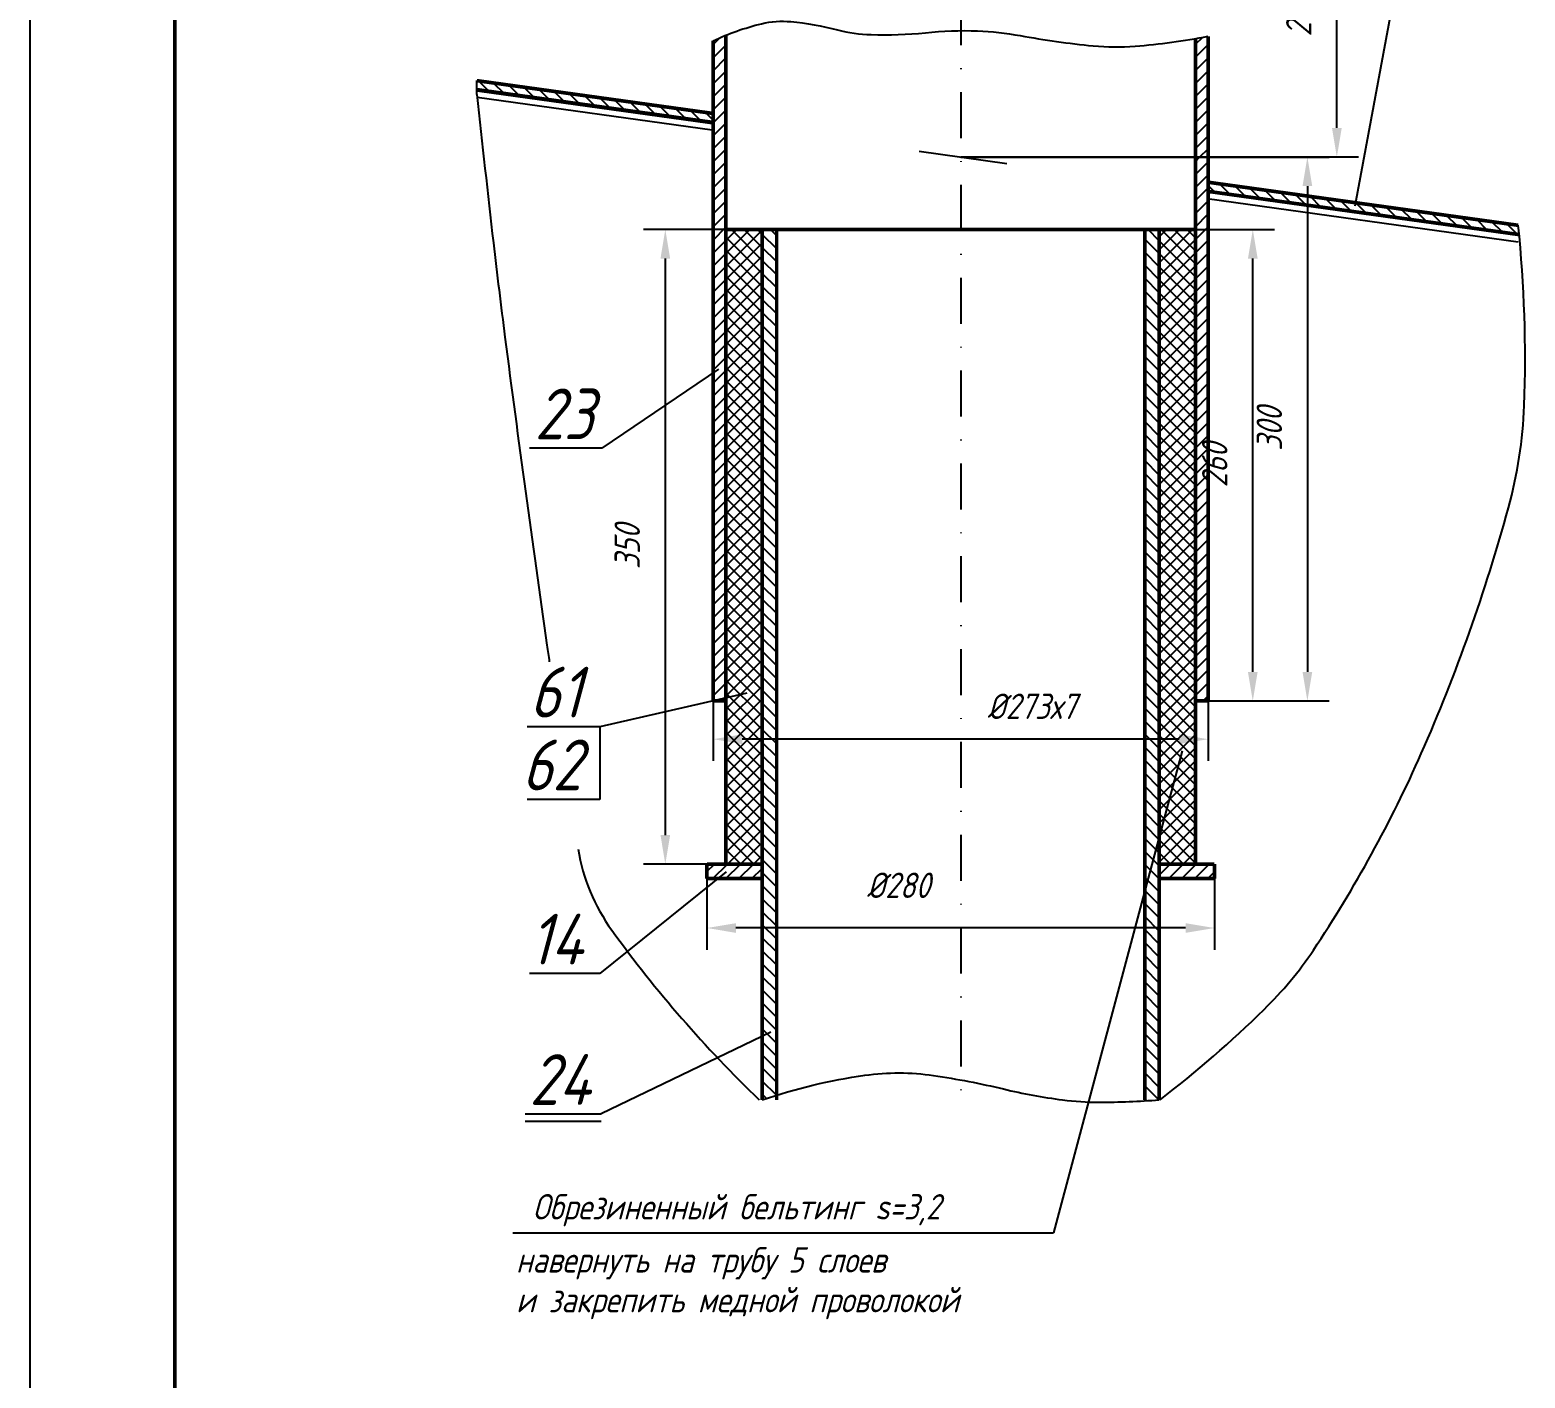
# Model space of a CAD drawing. Extents: x 626 to 1905, y 563 to 1774.
# Drawn here: x 626.7 to 832.9, y 828 to 1013.9 of the extents above; entities that cross this region are included whole.
import ezdxf
from ezdxf.enums import TextEntityAlignment as Align

# ---------------------------------------------------------------- set-up
doc = ezdxf.new("R2010")
doc.units = 0
doc.header["$LTSCALE"] = 0.5
doc.header["$MEASUREMENT"] = 0
doc.linetypes.add('DASHDOT', pattern=[25.4, 12.7, -6.35, 0, -6.35])
doc.layers.get('0').update_dxf_attribs({"linetype": 'CONTINUOUS'})
doc.layers.get('DEFPOINTS').update_dxf_attribs({"linetype": 'CONTINUOUS'})
doc.styles.add('ROMANC', font='romanc', dxfattribs={"width": 0.8, "oblique": 15, "height": 3.5})
doc.dimstyles.get("Standard").update_dxf_attribs({"dimtxt": 0.18, "dimasz": 0.18, "dimexe": 0.18, "dimexo": 0.0625, "dimgap": 0.09, "dimtad": 0, "dimtih": 1, "dimtoh": 1, "dimdec": 4, "dimzin": 0, "dimtxsty": 'STANDARD', "dimcen": 0.09, "dimazin": 3, "dimtfac": 1, "dimtdec": 4, "dimtofl": 0, "dimtmove": 0, "dimatfit": 3, "dimtolj": 1, "dimtzin": 0})

# ---------------------------------------------------------------- blocks, each defined once
blk = doc.blocks.new('*D105')
at = {"color": 0, "linetype": 'BYBLOCK'}
for p, q in [((790.07, 897), (790.07, 887.1)), ((720.07, 896.91), (720.07, 887.1)), ((786.07, 890.1), (724.07, 890.1))]:
    blk.add_line(p, q, dxfattribs=at)
for points in [[(724.07, 890.76), (724.07, 889.43), (720.07, 890.1)], [(786.07, 890.76), (786.07, 889.43), (790.07, 890.1)]]:
    blk.add_solid(points, dxfattribs=at)
at = {"layer": 'DEFPOINTS', "color": 0, "linetype": 'BYBLOCK'}
for p in [(790.07, 897), (720.07, 896.91), (720.07, 890.1)]:
    blk.add_point(p, dxfattribs=at)
at = {"color": 0, "linetype": 'BYBLOCK', "style": 'ROMANC', "oblique": 15, "width": 0.8}
blk.add_text('%%c280', height=3.5, dxfattribs=at).set_placement((746.48, 894.24), align=Align.CENTER)
blk = doc.blocks.new('*D101')
at = {"color": 0, "linetype": 'BYBLOCK'}
for p, q in [((720.94, 921.41), (720.94, 913.13)), ((789.19, 921.41), (789.19, 913.13)), ((785.19, 916.13), (724.94, 916.13))]:
    blk.add_line(p, q, dxfattribs=at)
for points in [[(724.94, 916.8), (724.94, 915.46), (720.94, 916.13)], [(785.19, 916.8), (785.19, 915.46), (789.19, 916.13)]]:
    blk.add_solid(points, dxfattribs=at)
at = {"layer": 'DEFPOINTS', "color": 0, "linetype": 'BYBLOCK'}
for p in [(720.94, 921.41), (789.19, 921.41), (720.94, 916.13)]:
    blk.add_point(p, dxfattribs=at)
at = {"color": 0, "linetype": 'BYBLOCK', "style": 'ROMANC', "oblique": 15, "width": 0.8}
blk.add_text('%%c273х7', height=3.5, dxfattribs=at).set_placement((764.88, 918.92), align=Align.CENTER)
blk = doc.blocks.new('*D91')
at = {"color": 0, "linetype": 'BYBLOCK'}
for p, q in [((2258.7, 949.21), (2247.34, 949.21)), ((2250.34, 945.21), (2250.34, 865.71)), ((2258.61, 861.71), (2247.34, 861.71))]:
    blk.add_line(p, q, dxfattribs=at)
for points in [[(2249.68, 945.21), (2251.01, 945.21), (2250.34, 949.21)], [(2249.68, 865.71), (2251.01, 865.71), (2250.34, 861.71)]]:
    blk.add_solid(points, dxfattribs=at)
at = {"layer": 'DEFPOINTS', "color": 0, "linetype": 'BYBLOCK'}
for p in [(2258.7, 949.21), (2250.34, 861.71), (2258.61, 861.71)]:
    blk.add_point(p, dxfattribs=at)
at = {"color": 0, "linetype": 'BYBLOCK', "style": 'ROMANC', "oblique": 15, "width": 0.8}
blk.add_text('350', height=3.5, rotation=90, dxfattribs=at).set_placement((2246.84, 905.46), align=Align.CENTER)
blk = doc.blocks.new('*X97')
at = {"color": 0}
for p, q in [((790.15, 991.53), (789.19, 992.49)), ((792.24, 991.24), (790.77, 992.71)), ((794.32, 990.95), (792.86, 992.42)), ((796.41, 990.66), (794.94, 992.13)), ((798.49, 990.37), (797.03, 991.84)), ((800.58, 990.08), (799.11, 991.55)), ((802.67, 989.79), (801.2, 991.26)), ((804.75, 989.5), (803.29, 990.97)), ((806.84, 989.21), (805.37, 990.68)), ((808.92, 988.92), (807.46, 990.39)), ((811.01, 988.63), (809.54, 990.1)), ((813.09, 988.35), (811.63, 989.81)), ((815.18, 988.06), (813.71, 989.52)), ((817.27, 987.77), (815.8, 989.23)), ((819.35, 987.48), (817.89, 988.94)), ((821.44, 987.19), (819.97, 988.65)), ((823.52, 986.9), (822.06, 988.36)), ((825.61, 986.61), (824.14, 988.07)), ((827.69, 986.32), (826.23, 987.78)), ((829.78, 986.03), (828.31, 987.49)), ((831.87, 985.74), (830.4, 987.2))]:
    blk.add_line(p, q, dxfattribs=at)
blk = doc.blocks.new('*X98')
at = {"color": 0}
for p, q in [((690.04, 1005.44), (688.57, 1006.9)), ((692.12, 1005.15), (690.66, 1006.61)), ((694.21, 1004.86), (692.74, 1006.32)), ((696.29, 1004.57), (694.83, 1006.03)), ((698.38, 1004.28), (696.91, 1005.74)), ((700.46, 1003.99), (699, 1005.45)), ((702.55, 1003.7), (701.08, 1005.16)), ((704.64, 1003.41), (703.17, 1004.87)), ((706.72, 1003.12), (705.26, 1004.59)), ((708.81, 1002.83), (707.34, 1004.3)), ((710.89, 1002.54), (709.43, 1004.01)), ((712.98, 1002.25), (711.51, 1003.72)), ((715.06, 1001.96), (713.6, 1003.43)), ((717.15, 1001.67), (715.68, 1003.14)), ((719.24, 1001.38), (717.77, 1002.85)), ((720.94, 1001.47), (719.86, 1002.56))]:
    blk.add_line(p, q, dxfattribs=at)
blk = doc.blocks.new('*D100')
at = {"color": 0, "linetype": 'BYBLOCK'}
for p, q in [((755.07, 1035.75), (809.94, 1035.75)), ((806.94, 1000.41), (806.94, 1031.75)), ((755.07, 996.41), (809.94, 996.41))]:
    blk.add_line(p, q, dxfattribs=at)
for points in [[(806.27, 1031.75), (807.61, 1031.75), (806.94, 1035.75)], [(806.27, 1000.41), (807.61, 1000.41), (806.94, 996.41)]]:
    blk.add_solid(points, dxfattribs=at)
at = {"layer": 'DEFPOINTS', "color": 0, "linetype": 'BYBLOCK'}
for p in [(755.07, 1035.75), (806.94, 1035.75), (755.07, 996.41)]:
    blk.add_point(p, dxfattribs=at)
at = {"color": 0, "linetype": 'BYBLOCK', "style": 'ROMANC', "oblique": 15, "width": 0.8}
blk.add_text('250', height=3.5, rotation=90, dxfattribs=at).set_placement((803.44, 1016.08), align=Align.CENTER)
blk = doc.blocks.new('*X102')
at = {"color": 0}
for p, q in [((720.94, 1011.9), (721.91, 1012.87)), ((787.44, 1011.95), (788.4, 1012.9)), ((720.94, 1010.1), (722.69, 1011.85)), ((787.44, 1010.15), (789.19, 1011.9)), ((720.94, 1008.31), (722.69, 1010.06)), ((720.94, 1006.51), (722.69, 1008.26)), ((787.44, 1008.35), (789.19, 1010.1)), ((787.44, 1006.56), (789.19, 1008.31)), ((720.94, 1004.72), (722.69, 1006.47)), ((787.44, 1004.76), (789.19, 1006.51)), ((720.94, 1002.92), (722.69, 1004.67)), ((787.44, 1002.97), (789.19, 1004.72)), ((720.94, 1001.12), (722.69, 1002.87)), ((787.44, 1001.17), (789.19, 1002.92)), ((720.94, 999.33), (722.69, 1001.08)), ((787.44, 999.37), (789.19, 1001.12)), ((720.94, 997.53), (722.69, 999.28)), ((787.44, 997.58), (789.19, 999.33)), ((720.94, 995.74), (722.69, 997.49)), ((787.44, 995.78), (788.06, 996.41)), ((788.06, 996.41), (789.19, 997.53)), ((720.94, 993.94), (722.69, 995.69)), ((720.94, 992.14), (722.69, 993.89)), ((787.44, 993.99), (789.19, 995.74)), ((787.44, 992.19), (789.19, 993.94)), ((720.94, 990.35), (722.69, 992.1)), ((787.44, 990.39), (789.19, 992.14)), ((720.94, 988.55), (722.69, 990.3)), ((787.44, 988.6), (789.19, 990.35)), ((720.94, 986.76), (722.69, 988.51)), ((787.44, 986.8), (789.19, 988.55)), ((720.94, 984.96), (722.69, 986.71)), ((787.44, 985.01), (788.84, 986.41)), ((788.84, 986.41), (789.19, 986.76)), ((720.94, 983.16), (722.69, 984.91)), ((787.44, 983.21), (789.19, 984.96)), ((720.94, 981.37), (722.69, 983.12)), ((787.44, 981.41), (789.19, 983.16)), ((720.94, 979.57), (722.69, 981.32)), ((720.94, 977.78), (722.69, 979.53)), ((787.44, 979.62), (789.19, 981.37)), ((787.44, 977.82), (789.19, 979.57)), ((720.94, 975.98), (722.69, 977.73)), ((787.44, 976.03), (789.19, 977.78)), ((720.94, 974.18), (722.69, 975.93)), ((787.44, 974.23), (789.19, 975.98)), ((720.94, 972.39), (722.69, 974.14)), ((787.44, 972.43), (789.19, 974.18)), ((720.94, 970.59), (722.69, 972.34)), ((787.44, 970.64), (789.19, 972.39)), ((720.94, 968.8), (722.69, 970.55)), ((787.44, 968.84), (789.19, 970.59)), ((720.94, 967), (722.69, 968.75)), ((787.44, 967.05), (789.19, 968.8)), ((720.94, 965.2), (722.69, 966.95)), ((720.94, 963.41), (722.69, 965.16)), ((787.44, 965.25), (789.19, 967)), ((787.44, 963.45), (789.19, 965.2)), ((720.94, 961.61), (722.69, 963.36)), ((787.44, 961.66), (789.19, 963.41)), ((720.94, 959.81), (722.69, 961.56)), ((787.44, 959.86), (789.19, 961.61)), ((720.94, 958.02), (722.69, 959.77)), ((787.44, 958.06), (789.19, 959.81)), ((720.94, 956.22), (722.69, 957.97)), ((787.44, 956.27), (789.19, 958.02)), ((720.94, 954.43), (722.69, 956.18)), ((787.44, 954.47), (789.19, 956.22)), ((720.94, 952.63), (722.69, 954.38)), ((787.44, 952.68), (789.19, 954.43)), ((787.44, 950.88), (789.19, 952.63)), ((720.94, 950.83), (722.69, 952.58)), ((720.94, 949.04), (722.69, 950.79)), ((787.44, 949.08), (789.19, 950.83)), ((720.94, 947.24), (722.69, 948.99)), ((787.44, 947.29), (789.19, 949.04)), ((720.94, 945.45), (722.69, 947.2)), ((787.44, 945.49), (789.19, 947.24)), ((720.94, 943.65), (722.69, 945.4)), ((787.44, 943.7), (789.19, 945.45)), ((720.94, 941.85), (722.69, 943.6)), ((787.44, 941.9), (789.19, 943.65)), ((720.94, 940.06), (722.69, 941.81)), ((787.44, 940.1), (789.19, 941.85)), ((720.94, 938.26), (722.69, 940.01)), ((720.94, 936.47), (722.69, 938.22)), ((787.44, 938.31), (789.19, 940.06)), ((787.44, 936.51), (789.19, 938.26)), ((720.94, 934.67), (722.69, 936.42)), ((787.44, 934.72), (789.19, 936.47)), ((720.94, 932.87), (722.69, 934.62)), ((787.44, 932.92), (789.19, 934.67)), ((720.94, 931.08), (722.69, 932.83)), ((787.44, 931.12), (789.19, 932.87)), ((720.94, 929.28), (722.69, 931.03)), ((787.44, 929.33), (789.19, 931.08)), ((720.94, 927.49), (722.69, 929.24)), ((787.44, 927.53), (789.19, 929.28)), ((720.94, 925.69), (722.69, 927.44)), ((787.44, 925.74), (789.19, 927.49)), ((720.94, 923.89), (722.69, 925.64)), ((720.94, 922.1), (722.69, 923.85)), ((787.44, 923.94), (789.19, 925.69)), ((787.44, 922.14), (789.19, 923.89)), ((722.41, 921.77), (722.69, 922.05)), ((788.5, 921.41), (789.19, 922.1))]:
    blk.add_line(p, q, dxfattribs=at)
blk = doc.blocks.new('*X103')
at = {"color": 0}
for p, q in [((722.69, 983.12), (725.98, 986.41)), ((722.69, 984.91), (724.18, 986.41)), ((722.69, 981.32), (727.69, 986.32)), ((727.69, 982.15), (723.44, 986.41)), ((727.69, 983.95), (725.23, 986.41)), ((727.69, 985.74), (727.03, 986.41)), ((782.44, 981.8), (787.04, 986.41)), ((782.44, 983.6), (785.25, 986.41)), ((782.44, 985.39), (783.45, 986.41)), ((787.44, 981.67), (782.71, 986.41)), ((787.44, 983.47), (784.5, 986.41)), ((787.44, 985.26), (786.3, 986.41)), ((727.69, 980.35), (722.69, 985.35)), ((722.69, 979.53), (727.69, 984.53)), ((727.69, 978.56), (722.69, 983.56)), ((782.44, 980.01), (787.44, 985.01)), ((787.44, 979.87), (782.44, 984.87)), ((722.69, 977.73), (727.69, 982.73)), ((727.69, 976.76), (722.69, 981.76)), ((782.44, 978.21), (787.44, 983.21)), ((787.44, 978.08), (782.44, 983.08)), ((722.69, 975.93), (727.69, 980.93)), ((727.69, 974.97), (722.69, 979.97)), ((782.44, 976.41), (787.44, 981.41)), ((787.44, 976.28), (782.44, 981.28)), ((782.44, 974.62), (787.44, 979.62)), ((787.44, 974.49), (782.44, 979.49)), ((722.69, 974.14), (727.69, 979.14)), ((727.69, 973.17), (722.69, 978.17)), ((722.69, 972.34), (727.69, 977.34)), ((782.44, 972.82), (787.44, 977.82)), ((787.44, 972.69), (782.44, 977.69)), ((727.69, 971.37), (722.69, 976.37)), ((722.69, 970.55), (727.69, 975.55)), ((782.44, 971.03), (787.44, 976.03)), ((787.44, 970.89), (782.44, 975.89)), ((727.69, 969.58), (722.69, 974.58)), ((722.69, 968.75), (727.69, 973.75)), ((782.44, 969.23), (787.44, 974.23)), ((787.44, 969.1), (782.44, 974.1)), ((727.69, 967.78), (722.69, 972.78)), ((722.69, 966.95), (727.69, 971.95)), ((782.44, 967.43), (787.44, 972.43)), ((787.44, 967.3), (782.44, 972.3)), ((727.69, 965.99), (722.69, 970.99)), ((722.69, 965.16), (727.69, 970.16)), ((727.69, 964.19), (722.69, 969.19)), ((782.44, 965.64), (787.44, 970.64)), ((787.44, 965.51), (782.44, 970.51)), ((722.69, 963.36), (727.69, 968.36)), ((727.69, 962.39), (722.69, 967.39)), ((782.44, 963.84), (787.44, 968.84)), ((787.44, 963.71), (782.44, 968.71)), ((782.44, 962.05), (787.44, 967.05)), ((722.69, 961.56), (727.69, 966.56)), ((727.69, 960.6), (722.69, 965.6)), ((787.44, 961.91), (782.44, 966.91)), ((782.44, 960.25), (787.44, 965.25)), ((787.44, 960.12), (782.44, 965.12)), ((722.69, 959.77), (727.69, 964.77)), ((727.69, 958.8), (722.69, 963.8)), ((722.69, 957.97), (727.69, 962.97)), ((782.44, 958.45), (787.44, 963.45)), ((787.44, 958.32), (782.44, 963.32)), ((727.69, 957.01), (722.69, 962.01)), ((722.69, 956.18), (727.69, 961.18)), ((782.44, 956.66), (787.44, 961.66)), ((787.44, 956.53), (782.44, 961.53)), ((727.69, 955.21), (722.69, 960.21)), ((722.69, 954.38), (727.69, 959.38)), ((782.44, 954.86), (787.44, 959.86)), ((787.44, 954.73), (782.44, 959.73)), ((727.69, 953.41), (722.69, 958.41)), ((722.69, 952.58), (727.69, 957.58)), ((782.44, 953.06), (787.44, 958.06)), ((787.44, 952.93), (782.44, 957.93)), ((727.69, 951.62), (722.69, 956.62)), ((722.69, 950.79), (727.69, 955.79)), ((727.69, 949.82), (722.69, 954.82)), ((782.44, 951.27), (787.44, 956.27)), ((787.44, 951.14), (782.44, 956.14)), ((722.69, 948.99), (727.69, 953.99)), ((727.69, 948.03), (722.69, 953.03)), ((782.44, 949.47), (787.44, 954.47)), ((787.44, 949.34), (782.44, 954.34)), ((782.44, 947.68), (787.44, 952.68)), ((722.69, 947.2), (727.69, 952.2)), ((727.69, 946.23), (722.69, 951.23)), ((787.44, 947.55), (782.44, 952.55)), ((782.44, 945.88), (787.44, 950.88)), ((787.44, 945.75), (782.44, 950.75)), ((722.69, 945.4), (727.69, 950.4)), ((727.69, 944.43), (722.69, 949.43)), ((722.69, 943.6), (727.69, 948.6)), ((782.44, 944.08), (787.44, 949.08)), ((787.44, 943.95), (782.44, 948.95)), ((727.69, 942.64), (722.69, 947.64)), ((722.69, 941.81), (727.69, 946.81)), ((782.44, 942.29), (787.44, 947.29)), ((787.44, 942.16), (782.44, 947.16)), ((727.69, 940.84), (722.69, 945.84)), ((722.69, 940.01), (727.69, 945.01)), ((782.44, 940.49), (787.44, 945.49)), ((787.44, 940.36), (782.44, 945.36)), ((727.69, 939.05), (722.69, 944.05)), ((722.69, 938.22), (727.69, 943.22)), ((782.44, 938.7), (787.44, 943.7)), ((787.44, 938.57), (782.44, 943.57)), ((727.69, 937.25), (722.69, 942.25)), ((722.69, 936.42), (727.69, 941.42)), ((727.69, 935.45), (722.69, 940.45)), ((782.44, 936.9), (787.44, 941.9)), ((787.44, 936.77), (782.44, 941.77)), ((722.69, 934.62), (727.69, 939.62)), ((727.69, 933.66), (722.69, 938.66)), ((782.44, 935.1), (787.44, 940.1)), ((787.44, 934.97), (782.44, 939.97)), ((782.44, 933.31), (787.44, 938.31)), ((787.44, 933.18), (782.44, 938.18)), ((722.69, 932.83), (727.69, 937.83)), ((727.69, 931.86), (722.69, 936.86)), ((782.44, 931.51), (787.44, 936.51)), ((787.44, 931.38), (782.44, 936.38)), ((722.69, 931.03), (727.69, 936.03)), ((727.69, 930.07), (722.69, 935.07)), ((722.69, 929.24), (727.69, 934.24)), ((782.44, 929.72), (787.44, 934.72)), ((787.44, 929.58), (782.44, 934.58)), ((727.69, 928.27), (722.69, 933.27)), ((722.69, 927.44), (727.69, 932.44)), ((782.44, 927.92), (787.44, 932.92)), ((787.44, 927.79), (782.44, 932.79)), ((727.69, 926.47), (722.69, 931.47)), ((722.69, 925.64), (727.69, 930.64)), ((782.44, 926.12), (787.44, 931.12)), ((787.44, 925.99), (782.44, 930.99)), ((727.69, 924.68), (722.69, 929.68)), ((722.69, 923.85), (727.69, 928.85)), ((727.69, 922.88), (722.69, 927.88)), ((782.44, 924.33), (787.44, 929.33)), ((787.44, 924.2), (782.44, 929.2)), ((722.69, 922.05), (727.69, 927.05)), ((727.69, 921.09), (722.69, 926.09)), ((782.44, 922.53), (787.44, 927.53)), ((787.44, 922.4), (782.44, 927.4)), ((722.69, 920.26), (727.69, 925.26)), ((727.69, 919.29), (722.69, 924.29)), ((782.44, 920.74), (787.44, 925.74)), ((787.44, 920.6), (782.44, 925.6)), ((782.44, 918.94), (787.44, 923.94)), ((787.44, 918.81), (782.44, 923.81)), ((722.69, 918.46), (727.69, 923.46)), ((727.69, 917.49), (722.69, 922.49)), ((722.69, 916.66), (727.69, 921.66)), ((782.44, 917.14), (787.44, 922.14)), ((787.44, 917.01), (782.44, 922.01)), ((727.69, 915.7), (722.69, 920.7)), ((722.69, 914.87), (727.69, 919.87)), ((782.44, 915.35), (787.44, 920.35)), ((787.44, 915.22), (782.44, 920.22)), ((727.69, 913.9), (722.69, 918.9)), ((722.69, 913.07), (727.69, 918.07)), ((782.44, 913.55), (787.44, 918.55)), ((787.44, 913.42), (782.44, 918.42)), ((727.69, 912.1), (722.69, 917.1)), ((722.69, 911.28), (727.69, 916.28)), ((782.44, 911.76), (787.44, 916.76)), ((787.44, 911.62), (782.44, 916.62)), ((727.69, 910.31), (722.69, 915.31)), ((722.69, 909.48), (727.69, 914.48)), ((727.69, 908.51), (722.69, 913.51)), ((782.44, 909.96), (787.44, 914.96)), ((787.44, 909.83), (782.44, 914.83)), ((722.69, 907.68), (727.69, 912.68)), ((727.69, 906.72), (722.69, 911.72)), ((782.44, 908.16), (787.44, 913.16)), ((787.44, 908.03), (782.44, 913.03)), ((782.44, 906.37), (787.44, 911.37)), ((722.69, 905.89), (727.69, 910.89)), ((727.69, 904.92), (722.69, 909.92)), ((787.44, 906.24), (782.44, 911.24)), ((782.44, 904.57), (787.44, 909.57)), ((787.44, 904.44), (782.44, 909.44)), ((722.69, 904.09), (727.69, 909.09)), ((727.69, 903.12), (722.69, 908.12)), ((722.69, 902.3), (727.69, 907.3)), ((782.44, 902.78), (787.44, 907.78)), ((787.44, 902.64), (782.44, 907.64)), ((727.69, 901.33), (722.69, 906.33)), ((722.69, 900.5), (727.69, 905.5)), ((782.44, 900.98), (787.44, 905.98)), ((787.44, 900.85), (782.44, 905.85)), ((727.69, 899.53), (722.69, 904.53)), ((722.89, 898.91), (727.69, 903.7)), ((782.44, 899.18), (787.44, 904.18)), ((787.44, 899.05), (782.44, 904.05)), ((726.52, 898.91), (722.69, 902.74)), ((724.69, 898.91), (727.69, 901.91)), ((785.79, 898.91), (782.44, 902.26)), ((783.96, 898.91), (787.44, 902.39)), ((724.73, 898.91), (722.69, 900.94)), ((722.93, 898.91), (722.69, 899.14)), ((726.48, 898.91), (727.69, 900.11)), ((783.99, 898.91), (782.44, 900.46)), ((785.75, 898.91), (787.44, 900.59))]:
    blk.add_line(p, q, dxfattribs=at)
blk = doc.blocks.new('*X106')
at = {"color": 0}
for p, q in [((720.07, 897.87), (721.1, 898.91)), ((720.89, 896.91), (722.89, 898.91)), ((722.69, 896.91), (724.69, 898.91)), ((724.48, 896.91), (726.48, 898.91)), ((726.28, 896.91), (727.69, 898.31)), ((782.44, 897.39), (783.96, 898.91)), ((783.75, 896.91), (785.75, 898.91)), ((785.55, 896.91), (787.55, 898.91)), ((787.35, 896.91), (789.35, 898.91)), ((789.14, 896.91), (790.07, 897.83))]:
    blk.add_line(p, q, dxfattribs=at)
blk = doc.blocks.new('*X107')
at = {"color": 0}
for p, q in [((729.69, 983.74), (727.69, 985.74)), ((729.69, 985.54), (728.82, 986.41)), ((782.44, 984.87), (780.91, 986.41)), ((729.69, 981.95), (727.69, 983.95)), ((782.44, 983.08), (780.44, 985.08)), ((729.69, 980.15), (727.69, 982.15)), ((782.44, 981.28), (780.44, 983.28)), ((782.44, 979.49), (780.44, 981.49)), ((729.69, 978.35), (727.69, 980.35)), ((782.44, 977.69), (780.44, 979.69)), ((729.69, 976.56), (727.69, 978.56)), ((782.44, 975.89), (780.44, 977.89)), ((729.69, 974.76), (727.69, 976.76)), ((782.44, 974.1), (780.44, 976.1)), ((729.69, 972.97), (727.69, 974.97)), ((782.44, 972.3), (780.44, 974.3)), ((729.69, 971.17), (727.69, 973.17)), ((729.69, 969.37), (727.69, 971.37)), ((782.44, 970.51), (780.44, 972.51)), ((729.69, 967.58), (727.69, 969.58)), ((782.44, 968.71), (780.44, 970.71)), ((729.69, 965.78), (727.69, 967.78)), ((782.44, 966.91), (780.44, 968.91)), ((782.44, 965.12), (780.44, 967.12)), ((729.69, 963.99), (727.69, 965.99)), ((782.44, 963.32), (780.44, 965.32)), ((729.69, 962.19), (727.69, 964.19)), ((782.44, 961.53), (780.44, 963.53)), ((729.69, 960.39), (727.69, 962.39)), ((782.44, 959.73), (780.44, 961.73)), ((729.69, 958.6), (727.69, 960.6)), ((729.69, 956.8), (727.69, 958.8)), ((782.44, 957.93), (780.44, 959.93)), ((729.69, 955.01), (727.69, 957.01)), ((782.44, 956.14), (780.44, 958.14)), ((729.69, 953.21), (727.69, 955.21)), ((782.44, 954.34), (780.44, 956.34)), ((729.69, 951.41), (727.69, 953.41)), ((782.44, 952.55), (780.44, 954.55)), ((782.44, 950.75), (780.44, 952.75)), ((729.69, 949.62), (727.69, 951.62)), ((782.44, 948.95), (780.44, 950.95)), ((729.69, 947.82), (727.69, 949.82)), ((782.44, 947.16), (780.44, 949.16)), ((729.69, 946.03), (727.69, 948.03)), ((782.44, 945.36), (780.44, 947.36)), ((729.69, 944.23), (727.69, 946.23)), ((729.69, 942.43), (727.69, 944.43)), ((782.44, 943.57), (780.44, 945.57)), ((729.69, 940.64), (727.69, 942.64)), ((782.44, 941.77), (780.44, 943.77)), ((729.69, 938.84), (727.69, 940.84)), ((782.44, 939.97), (780.44, 941.97)), ((729.69, 937.05), (727.69, 939.05)), ((782.44, 938.18), (780.44, 940.18)), ((782.44, 936.38), (780.44, 938.38)), ((729.69, 935.25), (727.69, 937.25)), ((782.44, 934.58), (780.44, 936.58)), ((729.69, 933.45), (727.69, 935.45)), ((782.44, 932.79), (780.44, 934.79)), ((729.69, 931.66), (727.69, 933.66)), ((782.44, 930.99), (780.44, 932.99)), ((729.69, 929.86), (727.69, 931.86)), ((729.69, 928.07), (727.69, 930.07)), ((782.44, 929.2), (780.44, 931.2)), ((729.69, 926.27), (727.69, 928.27)), ((782.44, 927.4), (780.44, 929.4)), ((729.69, 924.47), (727.69, 926.47)), ((782.44, 925.6), (780.44, 927.6)), ((782.44, 923.81), (780.44, 925.81)), ((729.69, 922.68), (727.69, 924.68)), ((782.44, 922.01), (780.44, 924.01)), ((729.69, 920.88), (727.69, 922.88)), ((782.44, 920.22), (780.44, 922.22)), ((729.69, 919.09), (727.69, 921.09)), ((782.44, 918.42), (780.44, 920.42)), ((729.69, 917.29), (727.69, 919.29)), ((782.44, 916.62), (780.44, 918.62)), ((729.69, 915.49), (727.69, 917.49)), ((729.69, 913.7), (727.69, 915.7)), ((782.44, 914.83), (780.44, 916.83)), ((729.69, 911.9), (727.69, 913.9)), ((782.44, 913.03), (780.44, 915.03)), ((729.69, 910.1), (727.69, 912.1)), ((782.44, 911.24), (780.44, 913.24)), ((782.44, 909.44), (780.44, 911.44)), ((729.69, 908.31), (727.69, 910.31)), ((782.44, 907.64), (780.44, 909.64)), ((729.69, 906.51), (727.69, 908.51)), ((782.44, 905.85), (780.44, 907.85)), ((729.69, 904.72), (727.69, 906.72)), ((782.44, 904.05), (780.44, 906.05)), ((729.69, 902.92), (727.69, 904.92)), ((729.69, 901.12), (727.69, 903.12)), ((782.44, 902.26), (780.44, 904.26)), ((729.69, 899.33), (727.69, 901.33)), ((782.44, 900.46), (780.44, 902.46)), ((729.69, 897.53), (727.69, 899.53)), ((782.44, 898.66), (780.44, 900.66)), ((729.69, 895.74), (727.69, 897.74)), ((782.44, 896.87), (780.44, 898.87)), ((782.44, 895.07), (780.44, 897.07)), ((729.69, 893.94), (727.69, 895.94)), ((782.44, 893.28), (780.44, 895.28)), ((729.69, 892.14), (727.69, 894.14)), ((782.44, 891.48), (780.44, 893.48)), ((729.69, 890.35), (727.69, 892.35)), ((782.44, 889.68), (780.44, 891.68)), ((729.69, 888.55), (727.69, 890.55)), ((729.69, 886.76), (727.69, 888.76)), ((782.44, 887.89), (780.44, 889.89)), ((729.69, 884.96), (727.69, 886.96)), ((782.44, 886.09), (780.44, 888.09)), ((729.69, 883.16), (727.69, 885.16)), ((782.44, 884.3), (780.44, 886.3)), ((729.69, 881.37), (727.69, 883.37)), ((782.44, 882.5), (780.44, 884.5)), ((782.44, 880.7), (780.44, 882.7)), ((729.69, 879.57), (727.69, 881.57)), ((782.44, 878.91), (780.44, 880.91)), ((729.69, 877.78), (727.69, 879.78)), ((782.44, 877.11), (780.44, 879.11)), ((729.69, 875.98), (727.69, 877.98)), ((782.44, 875.32), (780.44, 877.32)), ((729.69, 874.18), (727.69, 876.18)), ((729.69, 872.39), (727.69, 874.39)), ((782.44, 873.52), (780.44, 875.52)), ((729.69, 870.59), (727.69, 872.59)), ((782.44, 871.72), (780.44, 873.72)), ((729.69, 868.8), (727.69, 870.8)), ((782.44, 869.93), (780.44, 871.93)), ((782.44, 868.13), (780.44, 870.13)), ((729.65, 867.04), (727.69, 869)), ((782.38, 866.4), (780.44, 868.34)), ((728.29, 866.61), (727.69, 867.2)), ((780.7, 866.28), (780.44, 866.54))]:
    blk.add_line(p, q, dxfattribs=at)

msp = doc.modelspace()

# ---------------------------------------------------------------- linework, layer by layer
for p, q in [((626.71, 1157.2), (626.71, 563.2)), ((809.4875, 989.675), (817.4825, 1032.87)), ((688.3444, 1005.935), (688.3444, 1006.94)), ((688.3444, 1005.04106), (688.3444, 1005.935)), ((688.38562, 1004.65673), (720.80243, 1000.15425)), ((749.35569, 997.19799), (761.44266, 995.51918)), ((789.05243, 990.67477), (831.94053, 984.71789)), ((721.6775, 967.14), (705.5725, 956.24)), ((700.6425, 956.24), (695.59, 956.24)), ((705.5725, 956.24), (700.6425, 956.24)), ((725.5725, 922.5), (705.3125, 917.83)), ((700.3825, 917.83), (695.3, 917.83)), ((705.3125, 917.83), (700.3825, 917.83)), ((705.3125, 917.83), (705.3125, 907.83)), ((785.63, 914.51), (767.88394, 848.08)), ((700.3825, 907.83), (695.3, 907.83)), ((705.3125, 907.83), (700.3825, 907.83)), ((722.7125, 897.845), (705.3125, 883.835)), ((700.3825, 883.835), (695.59, 883.835)), ((705.3125, 883.835), (700.3825, 883.835)), ((728.8825, 875.735), (705.4775, 864.47)), ((700.2725, 864.44), (695.02, 864.44)), ((705.4775, 864.44), (700.2725, 864.44)), ((700.2725, 863.44), (695.02, 863.44)), ((705.4775, 863.44), (700.2725, 863.44)), ((693.29, 848.08), (767.88394, 848.08))]:
    msp.add_line(p, q)
at = {"linetype": 'DASHDOT'}
msp.add_line((755.065, 1018.16), (755.065, 866.405), dxfattribs=at)
at = {"color": 0, "linetype": 'BYBLOCK'}
for p, q in [((755.065, 996.405), (805.8775, 996.405)), ((802.8775, 992.405), (802.8775, 925.405)), ((787.44, 986.405), (798.3475, 986.405)), ((795.3475, 925.405), (795.3475, 982.405)), ((787.44, 921.405), (798.3475, 921.405)), ((789.19, 921.405), (805.8775, 921.405))]:
    msp.add_line(p, q, dxfattribs=at)
for points, const_width in [([(646.71, 568.2), (646.71, 1152.2)], 0.5), ([(688.3444, 1006.93406), (721.11197, 1002.38285)], 0.5), ([(688.3444, 1005.67206), (720.94, 1001.14474)], 0.55), ([(789.19, 992.92726), (831.94905, 986.98831)], 0.5), ([(789.19, 991.66526), (832.07811, 985.70838)], 0.5), ([(722.69, 986.405), (787.44, 986.405)], 0.5), ([(720.94, 921.405), (722.69, 921.405)], 0.5), ([(787.44, 921.405), (789.19, 921.405)], 0.5), ([(720.065, 898.905), (727.69, 898.905)], 0.5), ([(782.44, 898.905), (790.065, 898.905)], 0.5), ([(720.065, 896.905), (727.69, 896.905)], 0.5), ([(782.44, 896.905), (790.065, 896.905)], 0.5)]:
    msp.add_lwpolyline(points, dxfattribs=dict(const_width=const_width))
for points in [[(720.94, 1012.42882, -0.050542247), (727.59591, 1014.78286, -0.083722657), (731.6525, 1015.075, -0.039462557), (738.06545, 1013.94743, 0.054745008), (742.7175, 1013.275, 0.03537178), (750.20253, 1013.54865, -0.036856736), (757.3875, 1013.79, -0.034799835), (763.26788, 1013.14248, 0.020222072), (773.3425, 1011.735, 0.045045238), (779.11651, 1011.68685, 0.026350778), (789.19, 1013.04874)], [(688.3444, 1005.04106, 0.002138498), (690.6263, 984.5783, 0.003358378), (692.2225, 971.565, 0.003304974), (698.00829, 929.08789, 0.00040312), (698.33568, 926.81067, 0.116481957)], [(782.5575, 866.405, 0.029132765), (796.91271, 878.87676, 0.052216771), (803.7025, 887.055, 0.04328781), (818.58166, 914.15942, 0.037216078), (830.6075, 948.035, 0.057225255), (832.7711, 962.1219, 0.035574941), (831.94905, 986.98831)], [(702.3125, 900.98, 0.116481957), (706.96167, 889.79189, 0.045017791), (727.2975, 866.405)], [(727.69, 866.405, -0.046740275), (741.8593, 869.79168, -0.072134108), (751.3275, 869.765, -0.021907249), (760.98214, 867.90177, 0.026092867), (769.1025, 866.405, 0.032537392), (774.14845, 866.07629, 0.019814314), (782.44, 866.405)]]:
    msp.add_lwpolyline(points, format="xyb")
at = {"linetype": 'CONTINUOUS', "const_width": 0.5}
for points in [[(720.94, 1012.42882), (720.94, 921.405)], [(722.69, 1013.19702), (722.69, 898.905)], [(787.44, 1012.73416), (787.44, 898.905)], [(789.19, 1013.04874), (789.19, 921.405)], [(727.69, 986.405), (727.69, 866.405)], [(729.69, 986.405), (729.69, 866.405)], [(780.44, 986.405), (780.44, 866.405)], [(782.44, 986.405), (782.44, 866.405)], [(724.085, 968.45405), (724.085, 968.45405)], [(720.065, 898.905), (720.065, 896.905)], [(790.065, 898.905), (790.065, 896.905)]]:
    msp.add_lwpolyline(points, dxfattribs=at)
at = {"color": 0, "linetype": 'BYBLOCK'}
for points in [[(802.21083, 992.405), (803.54417, 992.405), (802.8775, 996.405)], [(794.68083, 982.405), (796.01417, 982.405), (795.3475, 986.405)], [(794.68083, 925.405), (796.01417, 925.405), (795.3475, 921.405)], [(802.21083, 925.405), (803.54417, 925.405), (802.8775, 921.405)]]:
    msp.add_solid(points, dxfattribs=at)
at = {"layer": 'DEFPOINTS', "color": 0, "linetype": 'BYBLOCK'}
for p in [(755.065, 996.405), (787.44, 986.405), (795.3475, 986.405), (787.44, 921.405), (789.19, 921.405), (802.8775, 921.405)]:
    msp.add_point(p, dxfattribs=at)

# ---------------------------------------------------------------- block references
for name in ['*X102', '*X98', '*X97', '*X103', '*X107', '*X106']:
    msp.add_blockref(name, (0, 0))

# ---------------------------------------------------------------- texts
at = {"style": 'ROMANC', "oblique": 15, "width": 0.8}
for s, height, p in [('23', 7, (696.3175, 957.485)), ('61', 7, (695.5975, 919.125)), ('62', 7, (694.5275, 909.085)), ('14', 7, (695.5975, 885.065)), ('24', 7, (695.5975, 865.705)), ('Обрезиненный бельтинг s=3,2', 3.5, (696.04, 849.91)), ('навернуть на трубу 5 слоев', 3.5, (693.75, 842.59)), ('и закрепить медной проволокой', 3.5, (693.75, 837.1))]:
    msp.add_text(s, height=height, dxfattribs=at).set_placement(p)
at = {"color": 0, "linetype": 'BYBLOCK', "style": 'ROMANC', "oblique": 15, "width": 0.8}
for s, p in [('300', (799.3775, 958.905)), ('260', (791.8475, 953.905))]:
    msp.add_text(s, height=3.5, rotation=90, dxfattribs=at).set_placement(p, align=Align.CENTER)

# ---------------------------------------------------------------- dimensions: what is measured, and where the dimension line sits
dim = msp.add_linear_dim(base=(806.94, 1035.751), p1=(755.065, 996.405), p2=(755.065, 1035.751), angle=90, text='250', dimstyle='Standard')
dim.commit()
dim.dimension.update_dxf_attribs({"geometry": '*D100', "text_midpoint": (803.44, 1016.078)})
dim = msp.add_linear_dim(base=(714.3325, 898.905), p1=(722.69, 986.405), p2=(722.60337, 898.905), angle=90, text='350', dimstyle='Standard')
dim.commit()
dim.dimension.update_dxf_attribs({"geometry": '*D91', "text_midpoint": (710.8325, 942.655), "insert": (-1536.01, 37.2)})
for base, p1, p2, text, picture, middle in [((720.94, 916.13), (789.19, 921.405), (720.94, 921.405), '%%c273х7', '*D101', (764.88, 918.92)), ((720.065, 890.095), (790.065, 896.99924), (720.065, 896.905), '%%c280', '*D105', (746.4775, 894.24))]:
    dim = msp.add_linear_dim(base=base, p1=p1, p2=p2, text=text, dimstyle='Standard')
    dim.commit()
    dim.dimension.update_dxf_attribs({"geometry": picture, "text_midpoint": middle, "dimtype": 128})

doc.saveas('drawing.dxf')
